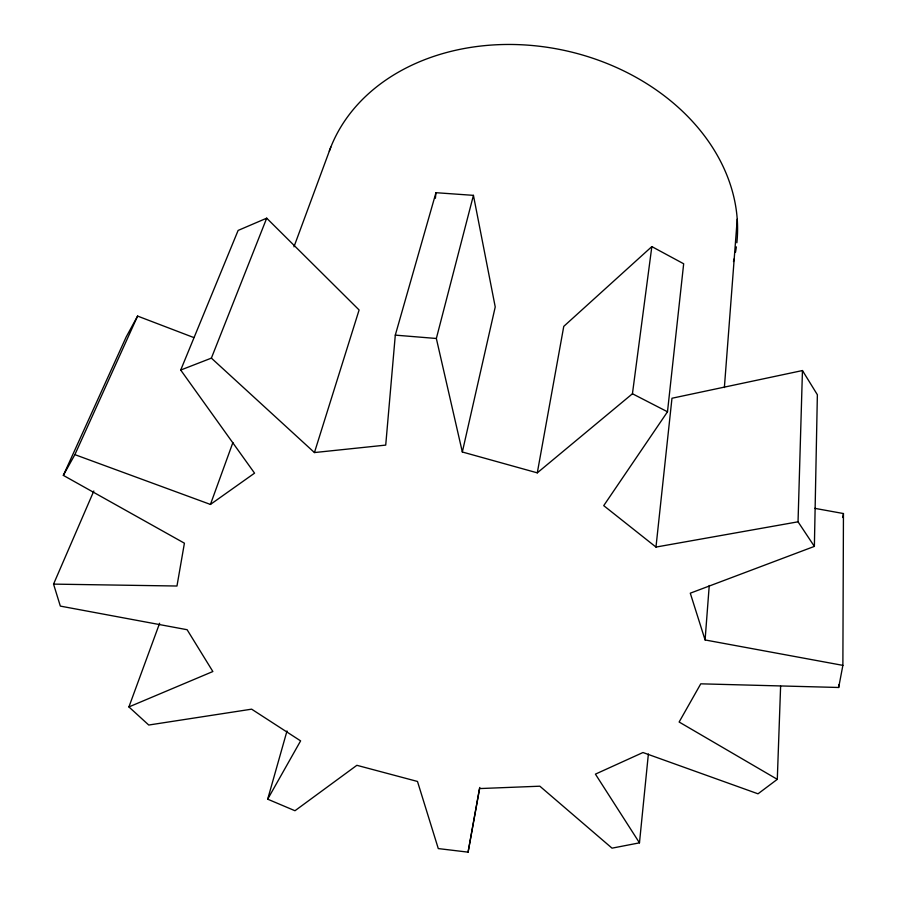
<?xml version="1.0" encoding="UTF-8"?>
<svg xmlns="http://www.w3.org/2000/svg" width="897" height="897" viewBox="0 0 897 897"><rect width="100%" height="100%" fill="white"/><g stroke="black" fill="none" stroke-linecap="round" stroke-linejoin="round"><path stroke-width="1.35" d="M287.006 730.954L267.687 799.182L294.978 810.731L356.871 765.309L417.486 781.455L438.285 848.584L468.088 852.15L479.491 788.575L539.848 786.198L612.023 848.158L639.471 842.844L595.417 774.133L642.958 752.527L758.01 793.811L777.295 779.336L679.13 722.018L700.759 683.828L838.673 687.483L842.877 665.372L843.449 513.544L814.779 508.341M838.673 687.483L838.695 684.714M814.375 546.396L817.369 394.747L802.456 370.551L671.976 398.246L655.976 547.069L798.038 521.807L814.375 546.396L690.286 593.186L705.087 639.953L842.877 665.372M798.038 521.807L802.456 370.551M777.295 779.336L780.614 686.138M705.087 639.953L709.247 585.494M724.372 387.56L737.233 219.204M655.976 547.069L603.726 505.639L667.491 411.779L683.671 263.774L651.839 246.597L632.441 393.761L537.292 472.854L462.336 451.998L495.234 306.942L473.437 195.355L435.964 192.698L395.297 335.13L385.721 445.103L314.443 452.559L211.378 358.127L180.712 370.046L254.557 473.156L210.436 504.439L74.877 454.633L63.339 475.376L184.412 543.19L176.967 586.021L53.551 584.115L60.334 606.103L187.114 629.716L212.858 671.528L128.91 706.926L148.745 725.034L251.631 709.168L300.607 740.877L267.687 799.182M435.393 198.271L435.964 192.698M639.471 842.844L648.374 753.996M842.754 517.502L843.449 513.544M468.088 852.15L479.805 787.443M537.292 472.854L563.764 326.373L651.839 246.597M462.336 451.998L436.346 338.483L473.437 195.355M314.443 452.559L359.103 309.97L266.701 218.184L238.12 230.428L180.712 370.046M210.436 504.439L232.906 442.524M128.91 706.926L159.621 623.247M293.969 246.798L330.791 147.175M211.378 358.127L266.701 218.184M53.551 584.115L93.826 491.007M63.339 475.376L126.174 336.98L137.6 316.08L193.73 337.53M74.877 454.633L137.6 316.08M395.297 335.13L436.346 338.483M632.441 393.761L667.491 411.779M734.116 258.93A209.808 165.508 12.3 0 1 733.477 261.543M329.3 151.133A209.808 165.508 12.3 0 1 566.523 50.894A209.808 165.508 12.3 0 1 736.852 242.773M736.347 246.877A209.808 165.508 12.3 0 1 735.495 252.281"/></g></svg>
